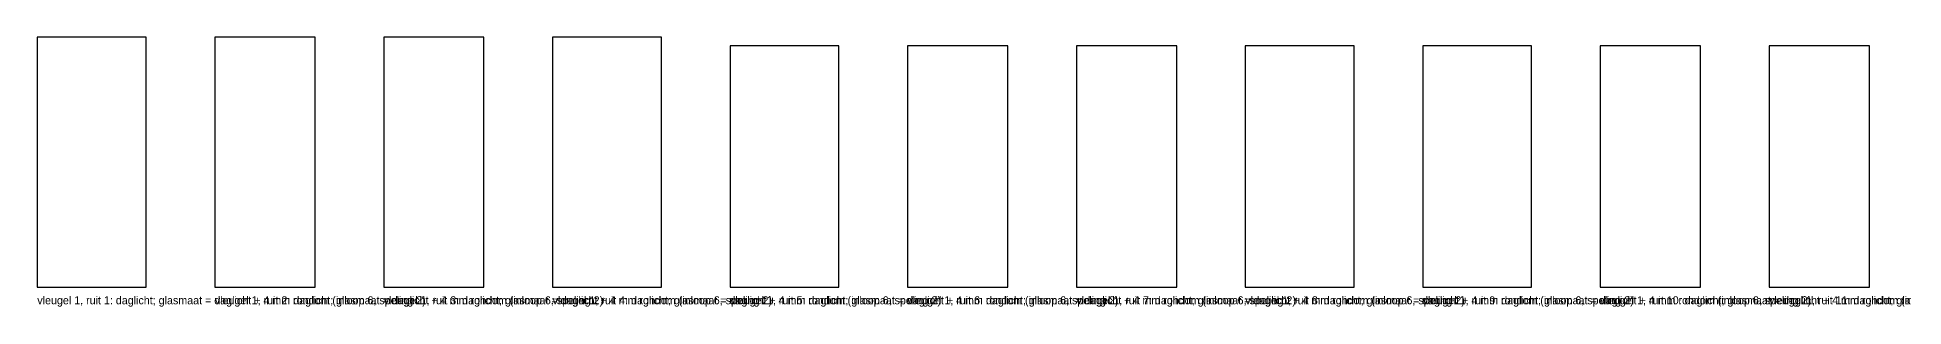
# Model space of a CAD drawing. Header units: millimetres. Extents: x 0 to 6438, y -34 to 437.
# Drawn here: x 0 to 3266, y -34 to 437 of the extents above; entities that cross this region are included whole.
import ezdxf

# ---------------------------------------------------------------- set-up
doc = ezdxf.new("R2010")
doc.units = ezdxf.units.MM

msp = doc.modelspace()

# ---------------------------------------------------------------- linework, layer by layer
at = {"layer": 'DAGLICHT'}
for p, q in [((190.5, 437.2), (0, 437.2)), ((0, 437.2), (0, 0)), ((190.5, 0), (190.5, 437.2)), ((486, 437.2), (310.5, 437.2)), ((310.5, 437.2), (310.5, 0)), ((486, 0), (486, 437.2)), ((781.5, 437.2), (606, 437.2)), ((606, 437.2), (606, 0)), ((781.5, 0), (781.5, 437.2)), ((1092, 437.2), (901.5, 437.2)), ((901.5, 437.2), (901.5, 0)), ((1092, 0), (1092, 437.2)), ((1402.5, 422.2), (1212, 422.2)), ((1212, 422.2), (1212, 0)), ((1402.5, 0), (1402.5, 422.2)), ((1698, 422.2), (1522.5, 422.2)), ((1522.5, 422.2), (1522.5, 0)), ((1698, 0), (1698, 422.2)), ((1993.5, 422.2), (1818, 422.2)), ((1818, 422.2), (1818, 0)), ((1993.5, 0), (1993.5, 422.2)), ((2304, 422.2), (2113.5, 422.2)), ((2113.5, 422.2), (2113.5, 0)), ((2304, 0), (2304, 422.2)), ((2614.5, 422.2), (2424, 422.2)), ((2424, 422.2), (2424, 0)), ((2614.5, 0), (2614.5, 422.2)), ((2910, 422.2), (2734.5, 422.2)), ((2734.5, 422.2), (2734.5, 0)), ((2910, 0), (2910, 422.2)), ((3205.5, 422.2), (3030, 422.2)), ((3030, 422.2), (3030, 0)), ((3205.5, 0), (3205.5, 422.2)), ((0, 0), (190.5, 0)), ((310.5, 0), (486, 0)), ((606, 0), (781.5, 0)), ((901.5, 0), (1092, 0)), ((1212, 0), (1402.5, 0)), ((1522.5, 0), (1698, 0)), ((1818, 0), (1993.5, 0)), ((2113.5, 0), (2304, 0)), ((2424, 0), (2614.5, 0)), ((2734.5, 0), (2910, 0)), ((3030, 0), (3205.5, 0))]:
    msp.add_line(p, q, dxfattribs=at)

# ---------------------------------------------------------------- texts
at = {"layer": 'TEKST'}
for s, p in [('vleugel 1, ruit 1: daglicht; glasmaat = daglicht + 4 mm rondom (inloop 6, speling 2)', (0, -30)), ('vleugel 1, ruit 2: daglicht; glasmaat = daglicht + 4 mm rondom (inloop 6, speling 2)', (310.5, -30)), ('vleugel 1, ruit 3: daglicht; glasmaat = daglicht + 4 mm rondom (inloop 6, speling 2)', (606, -30)), ('vleugel 1, ruit 4: daglicht; glasmaat = daglicht + 4 mm rondom (inloop 6, speling 2)', (901.5, -30)), ('vleugel 1, ruit 5: daglicht; glasmaat = daglicht + 4 mm rondom (inloop 6, speling 2)', (1212, -30)), ('vleugel 1, ruit 6: daglicht; glasmaat = daglicht + 4 mm rondom (inloop 6, speling 2)', (1522.5, -30)), ('vleugel 1, ruit 7: daglicht; glasmaat = daglicht + 4 mm rondom (inloop 6, speling 2)', (1818, -30)), ('vleugel 1, ruit 8: daglicht; glasmaat = daglicht + 4 mm rondom (inloop 6, speling 2)', (2113.5, -30)), ('vleugel 1, ruit 9: daglicht; glasmaat = daglicht + 4 mm rondom (inloop 6, speling 2)', (2424, -30)), ('vleugel 1, ruit 10: daglicht; glasmaat = daglicht + 4 mm rondom (inloop 6, speling 2)', (2734.5, -30)), ('vleugel 1, ruit 11: daglicht; glasmaat = daglicht + 4 mm rondom (inloop 6, speling 2)', (3030, -30))]:
    msp.add_text(s, height=14, dxfattribs=at).set_placement(p)

doc.saveas('drawing.dxf')
